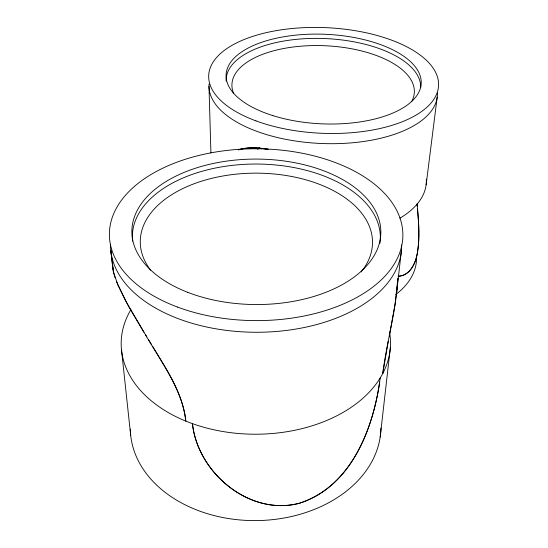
<?xml version="1.0" encoding="UTF-8"?>
<svg xmlns="http://www.w3.org/2000/svg" width="548" height="548" viewBox="0 0 548 548"><rect width="100%" height="100%" fill="white"/><g stroke="black" fill="none" stroke-linecap="round" stroke-linejoin="round"><path stroke-width="0.82" d="M397.827 278.953C396.088 310.942 386.765 341.836 382.764 373.51L388.244 341.308M397.875 278.336L395.108 304.024L389.265 336.157M396.574 293.276L401.485 249.772M380.182 437.037L390.334 347.829M380.175 378.045C373.757 427.954 351.59 486.405 299.434 503.228C249.621 516.456 197.67 472.732 192.451 423.638C197.568 472.773 249.662 516.422 299.434 503.228C350.282 487.049 372.489 430.605 379.689 382.093M426.125 184.813L437.201 97.099M257.731 149.385L259.444 147.494M238.229 149.878C247.929 146.837 258.348 147.638 268.225 149.323M238.647 149.727C248.141 146.919 258.266 147.631 267.904 149.262M398.793 276.199C410.267 275.329 415.733 263.033 417.336 253.08C419.884 238.353 418.72 223.317 417.487 208.521M398.081 276.24C410.157 275.863 415.932 262.814 417.453 252.464C420.049 236.626 418.514 220.501 417.138 204.616M148.59 339.835L151.618 344.726M145.569 334.931C161.331 362.173 182.272 388.833 185.813 421.097C182.95 393.334 166.318 369.667 152.543 346.233M146.796 336.917L128.568 306.311L117.936 285.166L113.388 271.787L110.84 250.71L112.895 269.212M143.925 332.252L125.526 300.742L116.347 281.261M115.114 277.836L113.333 271.561L112.587 264.533M121.464 349.501L130.671 435.153M417.055 203.87L417.261 206.123M208.987 86.289L210.911 152.803M112.573 264.924L112.628 266.924M437.379 92.996A114.292 53.416 2.5 0 1 321.792 143.508A114.292 53.416 2.5 0 1 209.089 83.988M426.323 179.107A107.497 57.972 2.6 0 1 399.821 218.207M226.139 81.166A97.366 45.039 2.5 0 1 323.299 38.497A97.366 45.039 2.5 0 1 420.693 87.625M233.517 93.174A91.29 42.593 2.5 0 1 325.567 45.765A91.29 42.593 2.5 0 1 411.781 101.38M416.596 258.156A101.469 61.198 2.8 0 1 395.752 294.543M389.525 332.115A134.671 90.886 -0.2 0 1 238.311 433.482A134.671 90.886 -0.2 0 1 130.904 309.647M401.615 245.025A145.528 86.516 0.2 0 1 256.526 332.266A145.528 86.516 0.2 0 1 110.573 244.915M132.575 241.195A123.999 72.98 0.2 0 1 257.683 164.044A123.999 72.98 0.2 0 1 379.908 243.387M150.638 270.212A116.121 68.856 0.2 0 1 257.519 173.154A116.121 68.856 0.2 0 1 361.187 271.904M380.942 428.009A125.328 93.263 -0.7 0 1 255.478 520.6A125.328 93.263 -0.7 0 1 130.308 429.077M272.863 115.607A97.667 44.813 2.5 0 0 421.2 83.385A97.667 44.813 2.5 0 0 276.836 38.1A97.667 44.813 2.5 0 0 272.863 115.607M255.964 120.882A115.046 52.848 2.5 0 0 437.975 89.886A115.046 52.848 2.5 0 0 277.041 30.503A115.046 52.848 2.5 0 0 255.964 120.882M187.752 292.344A124.485 72.733 0.2 0 0 380.613 236.531A124.485 72.733 0.2 0 0 200.684 166.626A124.485 72.733 0.2 0 0 187.752 292.344M177.49 307.058A146.754 85.92 0.2 0 0 402.746 238.695A146.754 85.92 0.2 0 0 188.135 158.406A146.754 85.92 0.2 0 0 177.49 307.058"/></g></svg>
